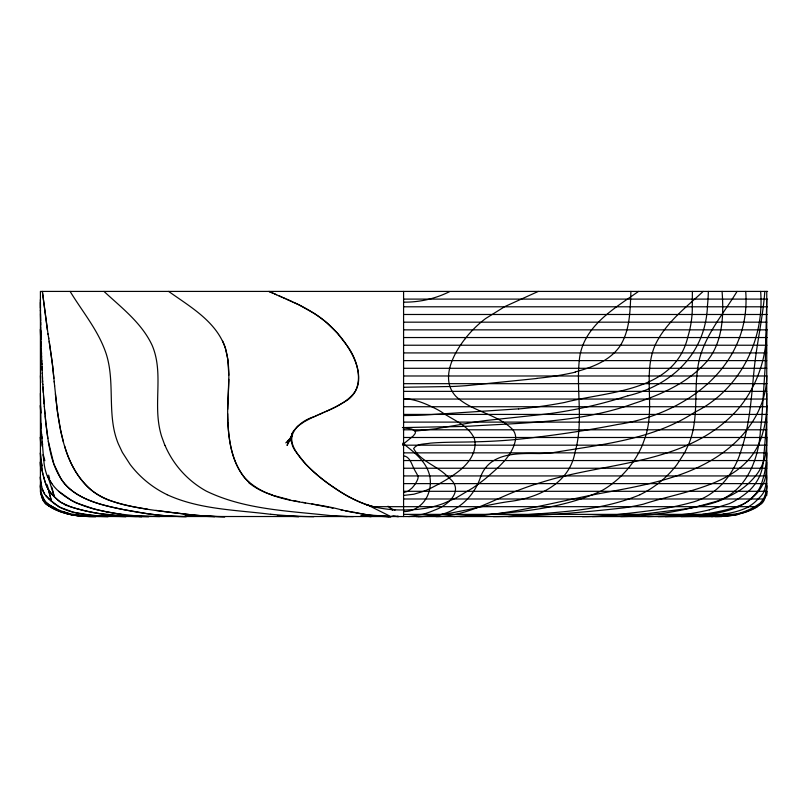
<?xml version="1.0" encoding="UTF-8"?>
<svg xmlns="http://www.w3.org/2000/svg" width="808" height="808" viewBox="0 0 808 808"><rect width="100%" height="100%" fill="white"/><g stroke="black" fill="none" stroke-linecap="round" stroke-linejoin="round"><path stroke-width="1.21" d="M40.41 393.365L41.056 428.422M692.375 291.415L692.264 310.939A105.141 105.141 0 0 1 688.002 336.391C674.821 392.324 609.111 390.931 564.61 402.465A469.751 469.751 0 0 1 518.585 408.949M766.752 299.556L765.176 366.872L761.813 418.079A544.239 544.239 0 0 1 760.439 430.29C758.783 460.974 744.724 495.304 711.585 502.626C682.144 511.312 651.44 516.272 620.726 516.585M766.752 393.365L766.428 423.483A108.323 108.323 0 0 1 766.135 428.23L763.701 457.671A111.847 111.847 0 0 1 763.459 460.55A64.327 64.327 0 0 1 762.267 468.246A42.4 42.4 0 0 1 759.752 475.932A44.733 44.733 0 0 1 755.329 483.608A44.339 44.339 0 0 1 748.501 491.315L744.925 494.213A106.474 106.474 0 0 1 737.977 498.98L734.906 500.859A54.328 54.328 0 0 1 729.21 503.687L709.303 509.858M227.806 420.554C226.684 396.637 232.078 372.205 225.563 348.733C216.786 321.746 190.415 306.949 168.64 291.415M227.725 409.313L228.785 379.336M766.752 375.74C766.752 392.506 760.974 408.899 751.824 422.826A111.262 111.262 0 0 1 734.078 443.602C699.738 474.973 652.359 483.81 608.161 492.011C558.884 500.637 510.313 515.716 459.974 516.585M630.917 291.415C630.089 309.898 630.29 329.836 620.039 346.036C609.788 360.833 591.941 367.499 575.205 371.912M764.822 291.415C762.924 317.342 756.874 342.723 754.238 368.559C751.389 396.021 750.066 424.049 741.118 450.42C733.967 474.73 715.999 496.617 690.587 502.707C665.156 509.747 638.704 512.09 612.575 515.12A337.593 337.593 0 0 1 582.376 516.625M763.782 475.932L764.196 474.357A56.54 56.54 0 0 0 765.156 469.61L765.954 463.964A101.04 101.04 0 0 0 766.802 452.834L403.586 452.864M763.56 476.781L762.318 481.093A65.61 65.61 0 0 1 761.49 483.618M314.373 416.635C298.152 421.392 283.224 436.936 296.799 452.864M292.082 433.967L289.577 441.612L292.435 432.987M715.05 516.524A109.009 109.009 0 0 0 737.401 514.413A76.245 76.245 0 0 0 756.945 506.616L760.964 504.131A10.635 10.635 0 0 0 764.055 500.283L764.802 498.284A45.551 45.551 0 0 0 766.64 484.8M642.299 445.359L645.622 436.229A84.79 84.79 0 0 0 648.642 421.948C651.955 396.556 644.653 369.721 654.995 345.42C665.348 323.038 685.558 307.808 703.172 291.415M290.486 438.007L287.042 445.4L292.011 435.34L287.789 442.824L292.052 435.522L288.173 441.966L292.092 435.694M737.058 291.415C723.837 313.221 706.445 333.229 699.657 358.318C693.678 381.831 697.981 406.464 693.042 430.129A80.164 80.164 0 0 1 688.891 443.744L684.82 452.379L677.013 464.489A102.313 102.313 0 0 1 640.017 494.698M292.203 435.482L288.618 441.107L292.112 435.876M292.304 435.562L289.133 440.249L291.112 437.461M343.865 402.202C366.377 390.648 359.207 361.509 346.743 345.228M464.661 339.34C452.914 354.591 440.158 379.336 455.783 396.243C471.953 411.777 496.779 413.666 512.625 429.462A13.423 13.423 0 0 1 515.706 438.441C513.292 455.783 498.092 467.579 485.719 478.417A202.606 202.606 0 0 1 472.68 488.032L455.864 498.061L443.481 503.485A103.414 103.414 0 0 1 426.594 508.121L417.726 509.394L403.586 510.09M290.648 438.118L287.244 442.491L290.325 438.542M287.486 442.057L291.345 437.259L285.8 442.885M354.096 393.082C342.249 407.262 323.2 411.444 307.535 419.968A82.972 82.972 0 0 0 303.798 422.029L297.495 426.432L293.233 431.361A12.888 12.888 0 0 0 291.648 435.795C290.607 444.461 296.001 452.197 301.041 458.702A83.295 83.295 0 0 0 302.192 460.095C315.272 475.054 331.492 487.103 348.783 496.748M290.991 437.694L287.749 441.633L291.446 437.148M291.031 437.623L288.294 440.764L291.334 437.279M750.521 498.99L750.006 499.465A30.441 30.441 0 0 1 742.027 504.697M402.566 444.693L413.282 435.926L415.14 433.563L415.504 431.603L411.959 429.099L402.414 427.513M638.532 291.415C614.656 308.242 584.457 325.513 579.669 357.146C575.538 388.719 584.083 421.18 574.983 452.298C569.398 484.133 537.098 498.415 508.181 501.667C477.498 506.232 447.571 516.403 416.322 516.585M343.077 402.707L335.946 406.737M754.844 506.677L760.116 503.182L763.449 498.99A28.27 28.27 0 0 0 766.681 485.881M439.613 483.618L430.129 488.557A90.728 90.728 0 0 1 423.594 491.304L413.837 494.223L403.586 495.435M334.987 407.212L331.936 408.707M330.876 409.201L325.563 411.646M640.027 494.728C598.425 512.201 552.086 512.141 507.788 516.292A372.498 372.498 0 0 1 493.334 516.585M315.362 416.181L317.342 415.292M722.322 499.465L729.402 496.132A110.009 110.009 0 0 0 738.219 491.325A66.62 66.62 0 0 0 748.279 483.618A71.862 71.862 0 0 0 755.53 475.942A46.601 46.601 0 0 0 760.641 468.256A56.257 56.257 0 0 0 762.651 463.721L764.035 460.156A34.128 34.128 0 0 0 765.762 452.864A114.271 114.271 0 0 0 766.196 448.48L766.509 444.38A123.604 123.604 0 0 0 766.762 437.037M323.473 412.575L324.513 412.11M318.322 414.858L322.432 413.039M742.007 504.667L735.32 507.202M538.29 291.415L504.909 306.535L485.568 318.584A108.656 108.656 0 0 0 474.71 327.967A112.453 112.453 0 0 0 464.661 339.34M627.998 395.769C672.751 384.982 705.929 352.823 707.515 305.161A173.205 173.205 0 0 0 708.343 291.415M733.876 514.373L727.957 515.262M723.21 514.373L718.534 514.969A278.77 278.77 0 0 1 697.445 516.302M708.838 514.373L700.354 515.231A365.802 365.802 0 0 1 684.578 516.13L658.308 516.585M536.714 378.508L466.913 385.598A480.639 480.639 0 0 1 452.844 386.476L403.586 387.264M518.585 408.858L424.887 415.029A492.678 492.678 0 0 1 403.586 415.544M404.252 427.553L444.481 426.765A556.712 556.712 0 0 0 469.327 426.18C524.675 422.705 581.184 422.635 634.028 403.475C659.146 395.334 684.487 384.467 703.233 365.297C722.736 346.157 723.998 316.989 722.069 291.415M403.586 511.575C414.575 511.817 424.584 504.121 428.25 493.951A32.33 32.33 0 0 0 429.745 476.043C426.594 461.408 413.807 451.945 402.687 443.218M415.201 431.119L435.916 428.755L472.549 422.463A412.706 412.706 0 0 1 486.365 420.463L546.43 414.049A449.975 449.975 0 0 0 627.978 395.708M403.586 492.547L408.04 491.224L411.929 488.072A32.532 32.532 0 0 0 415.453 483.608M408.798 516.585L422.786 514.312A88.739 88.739 0 0 0 434.765 510.04C448.016 505.545 465.267 490.153 448.703 477.72C438.714 466.287 420.867 461.853 413.625 448.581C417.009 443.36 424.766 444.259 430.199 443.158C442.39 442.138 454.631 442.218 466.852 442.006C484.325 441.744 501.798 440.956 519.19 439.188C552.177 435.663 585.043 430.866 617.605 424.483C685.315 414.454 751.288 366.63 745.713 291.415M435.936 516.585C462.065 516.585 485.659 504 509.101 494.011A322.796 322.796 0 0 1 543.047 481.871C608.626 461.408 688.083 464.903 737.492 409.686A109.605 109.605 0 0 0 746.723 397.486L749.43 393.132A125.947 125.947 0 0 0 766.62 329.199M697.445 516.342L681.114 516.585M453.823 516.585C503.233 513.423 555.187 511.757 600.93 491.123A91.486 91.486 0 0 0 612.898 483.265M508.454 516.585C547.178 515.413 585.891 512.151 624.382 507.788A251.904 251.904 0 0 0 643.229 504.212C686.497 489.83 749.309 485.224 762.893 432.361A96.233 96.233 0 0 0 766.752 405.475M647.511 516.585L671.206 515.847L690.486 513.635A252.187 252.187 0 0 0 709.303 509.858M592.405 516.585L626.24 515.676A464.277 464.277 0 0 0 635.967 514.979L685.871 508.798A417.413 417.413 0 0 0 695.062 507.202L702.718 505.656A101.162 101.162 0 0 0 722.382 499.607M665.196 516.585L674.64 516.484A249.319 249.319 0 0 0 703.031 514.454M698.94 516.585L707.919 516.494A218.655 218.655 0 0 0 727.968 515.332M711.272 516.585L712.919 516.575M767.6 291.415L40.41 291.415L40.41 491.668C42.713 507.899 61.358 513.141 75.265 515.363A113.261 113.261 0 0 0 92.122 516.564L95.9 516.585L94.253 516.575A222.463 222.463 0 0 1 89.274 516.504L79.315 515.888A90.708 90.708 0 0 1 74.467 515.262A69.66 69.66 0 0 1 69.781 514.373A62.176 62.176 0 0 1 68.266 513.999L66.367 513.484A68.539 68.539 0 0 1 63.913 512.726A68.205 68.205 0 0 0 66.781 513.605A64.61 64.61 0 0 0 68.266 513.999L69.781 514.373A69.559 69.559 0 0 0 74.467 515.262A90.567 90.567 0 0 0 79.315 515.888L80.022 515.959A114.978 114.978 0 0 0 82.608 516.171M403.586 299.101L767.56 299.101M403.586 306.798L767.388 306.798M403.586 314.484L767.145 314.484M403.586 322.17L766.853 322.17M403.586 329.856L767.055 329.856M403.586 337.542L767.196 337.542M403.586 345.228L766.954 345.228M403.586 352.924L766.741 352.924M403.586 360.61L766.741 360.61M403.586 368.296L766.752 368.296M403.586 375.983L766.752 375.983M403.586 383.669L767.115 383.669M403.586 391.365L766.792 391.365M403.586 399.051L766.762 399.051M403.586 406.737L766.772 406.737M403.586 414.423L767.014 414.423M403.586 422.109L766.994 422.109M403.253 429.805L766.822 429.805M403.586 437.492L766.731 437.492M402.808 445.178L766.923 445.178M403.586 460.55L766.731 460.55M403.586 468.236L766.782 468.236M403.586 475.932L766.752 475.932M403.586 483.618L766.782 483.618M403.586 491.304L766.923 491.304M403.586 498.99L764.57 498.99M373.993 506.677L756.975 506.677A29.381 29.381 0 0 0 762.52 501.849L766.004 496.001A13.13 13.13 0 0 0 766.762 491.668M403.586 514.373L737.391 514.373M721.877 516.585L89.274 516.494A151.046 151.046 0 0 1 82.608 516.181M159.651 516.585L135.956 515.847L117.907 513.837A245.369 245.369 0 0 1 107.01 511.878C89.698 508.636 71.993 503.374 58.681 491.304A44.339 44.339 0 0 1 51.823 483.618L50.54 481.699A43.036 43.036 0 0 1 47.42 475.932A44.076 44.076 0 0 0 51.843 483.598M136.572 516.554L141.966 516.585L122.594 516.14A388.587 388.587 0 0 1 117.18 515.908M139.148 516.534L148.864 516.585L116.746 515.888M347.198 516.585L330.108 515.918M135.845 516.484L129.209 516.352M127.816 516.352L98.677 513.524M185.305 515.908L214.766 516.585L185.103 515.908M397.889 516.049L398.374 516.585L391.92 515.989M403.586 398.667C415.221 399.021 426.109 403.859 436.35 409.02A85.678 85.678 0 0 1 441.309 411.848C452.44 419.776 467.317 424.644 473.862 437.492M393.385 516.211L398.374 516.585M403.586 455.864C409.656 456.55 411.434 463.59 413.767 468.236A45.036 45.036 0 0 0 416.433 473.135L417.898 475.932M360.873 515.948L371.236 516.585L361.186 515.938M270.68 514.322C235.926 509.878 199.526 509.596 167.145 494.728M191.183 514.807C164.822 511.434 137.936 509.495 112.494 501.354C87.153 494.052 71.316 470.337 64.64 446.046M177.518 513.282L155.843 510.373M78.386 515.15L81.305 515.494A178.942 178.942 0 0 0 90.112 516.161L108.232 516.585L99.243 516.494A282.931 282.931 0 0 1 90.112 516.171A179.144 179.144 0 0 1 81.305 515.504L76.366 514.878M77.972 515.1L74.427 514.565M121.564 514.373L107.01 511.878M147.44 509.171C127.826 506.111 106.989 502.485 90.971 489.87C63.883 466.054 59.065 427.654 55.368 393.779M75.972 514.817L73.286 514.373A70.498 70.498 0 0 1 68.034 513.191A64.953 64.953 0 0 1 63.458 511.787A61.893 61.893 0 0 1 58.287 509.737A63.771 63.771 0 0 1 56.075 508.686L50.47 505.586A39.663 39.663 0 0 1 49.369 504.899A26.432 26.432 0 0 1 48.127 504.041A16.948 16.948 0 0 1 46.086 502.283A13.686 13.686 0 0 1 44.824 500.768A16.13 16.13 0 0 1 43.723 498.99L43.238 498.051M74.043 514.504L73.286 514.373M302.465 502.303L305.606 502.869M311.878 504L328.765 507.313M299.324 501.728L293.072 500.526M353.995 512.585L345.41 510.858M123.523 509.616L147.157 513.676A305.697 305.697 0 0 0 166.63 515.827A259.802 259.802 0 0 0 186.446 516.585A259.671 259.671 0 0 1 166.63 515.807A305.424 305.424 0 0 1 147.157 513.666L139.35 512.484A487.638 487.638 0 0 1 123.523 509.606L122.18 509.343M122.695 509.444C106.515 506.151 89.951 502.424 75.831 493.456M121.978 509.303C101.737 505.03 79.548 500.202 65.064 484.234C51.46 467.923 48.702 445.905 46.167 425.564M341.006 509.929L367.842 514.898L390.84 516.585L366.771 504.566M343.349 510.424C310.454 500.586 269.821 504.404 244.501 477.649C232.037 461.903 228.765 441.249 227.846 421.705M330.876 507.757L332.967 508.202M289.971 499.889L272.114 495.153M63.448 512.575L62.529 512.262A75.558 75.558 0 0 1 58.6 510.747A80.871 80.871 0 0 1 54.59 508.959L53.974 508.656A82.77 82.77 0 0 1 51.975 507.646L48.258 505.545A27.108 27.108 0 0 1 47.329 504.95A15.756 15.756 0 0 1 45.228 503.293M274.407 293.819L298.94 304.848L314.261 313.464A114.302 114.302 0 0 1 321.069 318.18L324.877 321.16A109.504 109.504 0 0 1 326.644 322.634L337.38 333.149L346.41 344.733M276.568 294.748L268.882 291.415L273.306 293.344M278.871 295.738L282.234 297.192M283.345 297.677L285.537 298.627M286.618 299.101L292.728 301.869M293.738 302.333C309.03 309.393 323.675 318.413 335.219 330.795A112.059 112.059 0 0 1 345.45 343.329C352.934 354.348 359.57 367.216 358.58 380.921A24.816 24.816 0 0 1 354.156 393.122M53.681 508.515L51.975 507.646A81.497 81.497 0 0 1 50.197 506.677A55.328 55.328 0 0 1 48.652 505.798A29.361 29.361 0 0 1 47.329 504.95A14.948 14.948 0 0 1 45.238 503.293A9.858 9.858 0 0 1 43.733 501.384A11.261 11.261 0 0 1 43.218 500.445L42.612 498.99A25.816 25.816 0 0 1 41.915 496.738A39.259 39.259 0 0 1 41.329 494.153A39.239 39.239 0 0 0 41.703 495.9M66.852 505.656L65.842 505.151A51.732 51.732 0 0 1 64.892 504.657M60.075 507.353L73.397 512.262L91.092 515.231A229.906 229.906 0 0 0 98.849 515.837L126.058 516.585L109.726 516.342A342.744 342.744 0 0 1 98.849 515.847A230.159 230.159 0 0 1 91.092 515.231A150.692 150.692 0 0 1 83.951 514.373L75.689 512.827A82.022 82.022 0 0 1 69.215 511.06A65.478 65.478 0 0 1 63.872 509.111A53.641 53.641 0 0 1 60.348 507.485L59.307 506.949M59.822 507.222L54.035 503.566L48.955 498.889M59.065 506.818L49.894 499.829M71.306 500.304L58.681 491.304M388.002 506.202L392.536 510.242M104 291.415C121.614 307.808 141.814 323.038 152.177 345.42C162.509 369.721 155.217 396.556 158.53 421.948A84.79 84.79 0 0 0 161.549 436.229L164.872 445.359M48.349 498.284L48.854 498.788M48.652 498.587L49.48 499.405M48.248 498.193L45.834 495.627A17.039 17.039 0 0 1 44.501 493.779M47.844 497.799L47.248 497.203A24.826 24.826 0 0 1 45.824 495.637M248.904 482.315C230.836 464.681 228.018 437.663 227.684 413.696M304.879 463.136L297.122 453.359M70.114 291.415C82.557 311.918 98.536 330.714 106.181 353.783C114.11 378.518 108.858 404.959 114.12 430.129A80.164 80.164 0 0 0 118.281 443.744L122.351 452.379L130.159 464.489A102.313 102.313 0 0 0 167.155 494.698M43.167 497.91L42.905 497.334M42.844 497.193L42.41 496.122A31.058 31.058 0 0 1 40.693 489.446M42.41 496.122L43.369 498.324A20.473 20.473 0 0 0 43.713 498.99A16.17 16.17 0 0 0 44.824 500.768M45.531 483.184L46.268 485.194A32.239 32.239 0 0 0 47.298 487.497A27.098 27.098 0 0 0 49.571 491.304A39.875 39.875 0 0 0 52.783 495.153A65.509 65.509 0 0 0 55.045 497.476L57.843 500.061A26.816 26.816 0 0 0 61.479 502.748L70.286 506.677A119.857 119.857 0 0 0 77.164 508.788A208.878 208.878 0 0 0 98.677 513.484M45.48 483.043L45.288 482.467A78.103 78.103 0 0 1 44.571 480.164L44.087 478.488M48.329 477.831L54.358 496.799L51.823 487.174M43.935 477.952L43.784 477.417M43.612 476.781L44.4 479.599A80.921 80.921 0 0 0 45.339 482.618L45.682 483.618A37.128 37.128 0 0 0 47.288 487.507A27.058 27.058 0 0 0 49.571 491.304A39.956 39.956 0 0 0 52.783 495.153A70.104 70.104 0 0 0 55.782 498.183L60.045 501.798L65.155 504.667A59.984 59.984 0 0 0 70.286 506.666A119.938 119.938 0 0 0 77.164 508.788A208.201 208.201 0 0 0 104.161 514.312A212.595 212.595 0 0 0 118.392 515.847L123.109 516.14A328.987 328.987 0 0 0 136.572 516.544M43.713 477.164L43.38 475.932M43.299 475.599L43.511 476.407M63.479 442.057L60.772 431.058M48.339 489.416L51.51 501.404L47.218 484.78M44.854 460.691L43.268 454.672L41.945 437.986M48.652 475.134L49.601 478.75M43.218 475.286L42.814 473.73A66.953 66.953 0 0 1 41.814 468.236L40.41 452.834A87.405 87.405 0 0 0 40.905 460.994L41.097 462.994A149.591 149.591 0 0 0 41.794 468.236L42.036 469.791A55.54 55.54 0 0 0 42.905 474.134M40.774 459.843L42.309 465.782M60.701 430.735L57.388 411.413L54.59 385.638M48.318 441.441L53.823 463.964L60.903 478.7A49.187 49.187 0 0 0 66.064 485.356M47.379 330.088L42.349 291.415L48.076 334.371M47.985 333.835L48.773 338.653M48.591 337.582L52.146 361.721M49.197 341.329L52.692 366.428M47.854 438.512L46.036 424.442M52.197 362.156L54.277 382.224M45.137 415.787L46.056 424.624M45.854 422.746L45.955 423.685M52.742 366.852L53.914 378.376M45.753 421.806L44.299 406.404M41.854 437.088L41.986 438.481M41.753 436.078L41.895 437.492M42.329 441.855L42.42 442.804M43.642 459.833L43.713 460.55L43.369 456.227M41.602 434.462L41.794 436.482M54.197 381.366L54.631 386.072M44.965 414.07L44.551 409.505M41.663 435.068L41.036 428.23A95.021 95.021 0 0 1 40.855 425.695L40.733 423.16M40.764 382.608L40.41 375.74M42.46 443.279L42.592 444.703M44.319 406.666L42.804 384.194M44.087 403.828L43.48 395.385M40.733 445.43L40.41 437.037L40.804 446.471M43.369 456.328L43.279 454.793M43.329 455.752L43.258 454.55M43.299 392.577L42.965 386.981M42.642 381.012L42.834 384.618M42.662 381.396L42.258 373.023M42.39 375.811L42.521 378.609M42.299 373.801L41.986 366.569M42.137 370.226L41.834 362.944M41.905 364.63L41.582 356.197M41.743 360.53L41.774 361.338M41.592 356.479L41.339 349.389M41.42 351.682L41.501 353.944M41.339 349.43L41.107 342.067M41.228 345.844L41.006 338.724M41.026 339.229L40.743 327.886M40.945 336.401L40.804 330.724M40.743 328.028L40.461 310.201M40.622 322.2L40.683 325.038M40.602 320.887L40.501 313.767M228.816 375.215L227.826 359.287L225.361 348.086A54.005 54.005 0 0 0 222.473 340.754M40.471 310.858L40.41 299.556M40.45 308.03L40.42 302.374M766.752 291.415L766.752 495.456M760.631 291.415C764.59 340.511 739.482 390.193 694.688 412.272C652.45 440.027 601.213 444.4 552.722 452.702A169.357 169.357 0 0 1 539.421 453.571C517.504 453.318 489.143 452.207 480.366 477.538C472.71 500.374 451.692 516.282 427.412 516.211A115.191 115.191 0 0 1 418.049 516.585M403.586 291.415L403.586 516.585M449.591 291.637A100.495 100.495 0 0 1 403.586 302.142M473.912 437.471A17.655 17.655 0 0 1 475.043 445.178A25.755 25.755 0 0 1 473.377 452.854A34.067 34.067 0 0 1 469.216 460.54A47.551 47.551 0 0 1 462.257 468.216M462.317 468.276A93.526 93.526 0 0 1 452.187 475.892M418.019 475.912A6.413 6.413 0 0 1 417.595 479.498A20.139 20.139 0 0 1 415.423 483.588M765.691 475.942A28.563 28.563 0 0 1 763.287 483.659M766.721 461.863A89.829 89.829 0 0 1 765.59 475.922M452.238 475.952A192.698 192.698 0 0 1 439.603 483.588M763.166 483.598A45.46 45.46 0 0 1 758.581 491.345A51.641 51.641 0 0 1 750.723 498.93M761.459 483.608A31.734 31.734 0 0 1 757.672 491.355A56.924 56.924 0 0 1 750.47 498.93M764.146 491.405A22.462 22.462 0 0 1 759.308 497.779L756.833 500.273A38.764 38.764 0 0 1 748.4 506.767M766.63 476.801A38.37 38.37 0 0 1 763.934 491.304M750.824 499.071A55.883 55.883 0 0 1 738.128 506.687M738.219 506.909A100.99 100.99 0 0 1 708.818 514.12M757.146 506.969A57.216 57.216 0 0 1 737.351 514.12M754.864 506.707A67.448 67.448 0 0 1 733.906 514.484M748.481 506.949A74.72 74.72 0 0 1 723.18 513.989M737.441 514.706A130.26 130.26 0 0 1 712.919 516.373M735.341 507.252A195.435 195.435 0 0 1 703 514.201M575.266 372.195A304.081 304.081 0 0 1 536.704 378.356M373.963 506.808A113.544 113.544 0 0 1 348.814 496.708M366.67 504.838A134.875 134.875 0 0 1 334.613 487.86A174.164 174.164 0 0 1 304.747 463.257M403.586 509.939A117.21 117.21 0 0 1 366.701 504.818M272.205 494.819A65.509 65.509 0 0 1 248.662 482.618M390.83 516.908A209.474 209.474 0 0 1 354.025 512.413M164.973 445.319A94.809 94.809 0 0 0 206.252 491.092C245.763 510.262 291.072 510.949 333.957 515.989A328.391 328.391 0 0 0 353.349 516.595M642.279 445.359A95.475 95.475 0 0 1 612.868 483.224M313.827 516.716A482.144 482.144 0 0 1 270.68 514.231M224.786 516.827A408.565 408.565 0 0 1 177.538 513.141M224.796 516.645A348.228 348.228 0 0 1 191.193 514.757M75.851 493.425A52.126 52.126 0 0 1 66.044 485.376M47.238 476.003A53.106 53.106 0 0 1 43.824 460.55M71.619 500.485A53.641 53.641 0 0 0 75.841 502.738L93.647 508.798A243.966 243.966 0 0 0 107.01 511.878M41.632 486.355A44.339 44.339 0 0 1 40.743 481.588A39.42 39.42 0 0 1 40.43 477.962L40.41 476.801A37.683 37.683 0 0 0 40.754 481.588A44.299 44.299 0 0 0 41.632 486.355A37.764 37.764 0 0 0 42.37 488.991A27.179 27.179 0 0 0 43.228 491.304L44.511 493.789L43.228 491.304A27.159 27.159 0 0 1 42.37 488.991M40.673 489.345A25.22 25.22 0 0 1 40.41 485.871M48.147 504.041A16.726 16.726 0 0 1 46.086 502.273M49.369 504.899A41.774 41.774 0 0 0 50.763 505.768A75.669 75.669 0 0 0 52.328 506.677A87.648 87.648 0 0 0 54.096 507.656A70.033 70.033 0 0 0 56.075 508.686M68.044 513.191A64.731 64.731 0 0 1 63.458 511.787M40.41 484.78A47.258 47.258 0 0 0 40.572 488.517A53.136 53.136 0 0 0 40.784 490.698M41.915 496.728A25.886 25.886 0 0 0 42.602 498.99A17.422 17.422 0 0 0 42.864 499.657L42.905 499.748A14.342 14.342 0 0 0 43.137 500.273L43.178 500.354A11.494 11.494 0 0 0 43.733 501.394M53.974 508.656A81.143 81.143 0 0 0 58.6 510.747A74.801 74.801 0 0 0 63.115 512.464M40.834 470.185A99.677 99.677 0 0 1 40.683 468.337A87.91 87.91 0 0 1 40.41 461.863A87.991 87.991 0 0 0 40.693 468.337A101.485 101.485 0 0 0 40.784 469.64M40.855 338.411A125.947 125.947 0 0 1 40.551 329.199M40.743 338.279A125.038 125.038 0 0 1 40.41 329.199M395.041 510.191A25.513 25.513 0 0 1 390.577 508.161M298.718 516.585L277.417 515.938L298.718 516.585M389.123 516.585L376.558 515.898L389.123 516.585M40.723 413.11L40.41 405.475L40.723 413.11"/></g></svg>
